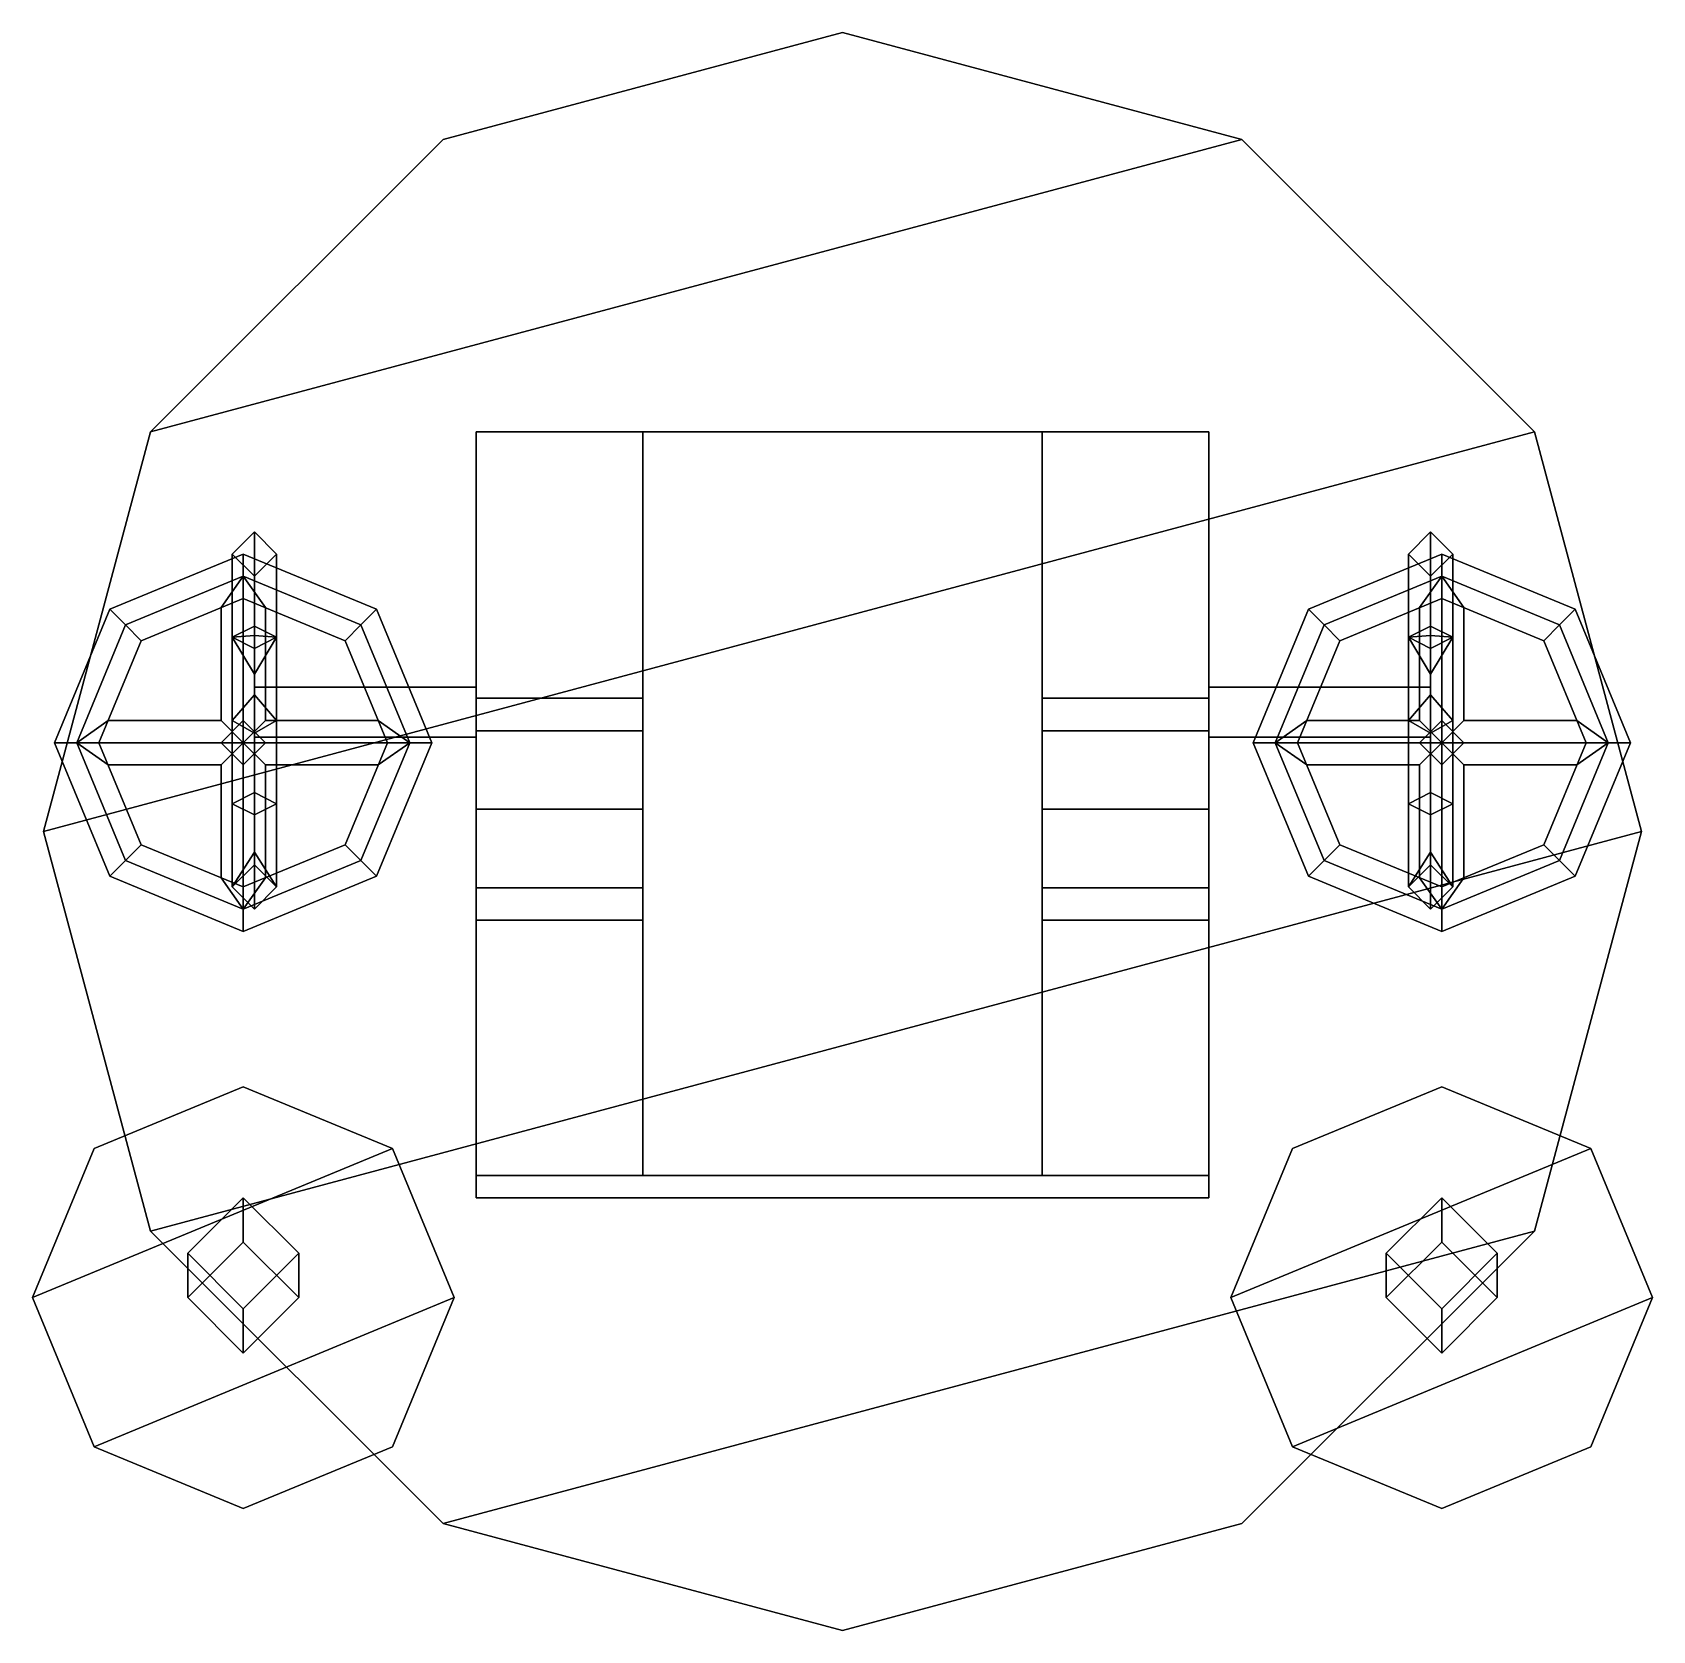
# Model space of a CAD drawing. Extents: x -0.73 to 0.73, y -0.72 to 0.72.
import ezdxf

# ---------------------------------------------------------------- set-up
doc = ezdxf.new("R2010")
doc.units = 0
doc.layers.add('TURRET', color=2, linetype='CONTINUOUS')

msp = doc.modelspace()

# ---------------------------------------------------------------- linework, layer by layer
at = {"layer": 'TURRET'}
for points in [[(-0.6235, 0.36, 0.1), (0.36, 0.6235, 0.1), (0, 0.72, 0.1), (-0.36, 0.6235, 0.1)], [(0, 0.72), (-0.36, 0.6235), (-0.36, 0.6235, 0.1), (0, 0.72, 0.1)], [(0.36, 0.6235), (0, 0.72), (0, 0.72, 0.1), (0.36, 0.6235, 0.1)], [(-0.72, 0, 0.1), (0.6235, 0.36, 0.1), (0.36, 0.6235, 0.1), (-0.6235, 0.36, 0.1)], [(-0.36, 0.6235), (-0.6235, 0.36), (-0.6235, 0.36, 0.1), (-0.36, 0.6235, 0.1)], [(0.6235, 0.36), (0.36, 0.6235), (0.36, 0.6235, 0.1), (0.6235, 0.36, 0.1)], [(-0.6235, 0.36), (-0.72, 0), (-0.72, 0, 0.1), (-0.6235, 0.36, 0.1)], [(-0.6235, -0.36, 0.1), (0.72, 0, 0.1), (0.6235, 0.36, 0.1), (-0.72, 0, 0.1)], [(-0.33, 0.36, 0.81), (-0.33, 0.36, 0.1), (-0.33, -0.33, 0.1), (-0.33, -0.31, 0.81)], [(0.33, 0.36, 0.81), (0.33, 0.36, 0.1), (-0.33, 0.36, 0.1), (-0.33, 0.36, 0.81)], [(-0.33, -0.33, 0.1), (-0.33, 0.36, 0.1), (0.33, 0.36, 0.1), (0.33, -0.33, 0.1)], [(-0.18, 0.12, 1.56), (-0.18, 0.36, 0.81), (-0.33, 0.36, 0.81), (-0.33, 0.12, 1.56)], [(-0.33, 0.12, 1.56), (-0.33, 0.36, 0.81), (-0.33, -0.31, 0.81), (-0.33, -0.08, 1.56)], [(0.18, -0.31, 0.81), (0.18, 0.36, 0.81), (-0.18, 0.36, 0.81), (-0.18, -0.31, 0.81)], [(-0.18, -0.31, 0.81), (-0.18, 0.36, 0.81), (-0.18, 0.12, 1.56), (-0.18, -0.08, 1.56)], [(0.18, 0.12, 1.56), (0.18, 0.36, 0.81), (0.18, -0.31, 0.81), (0.18, -0.08, 1.56)], [(0.33, 0.12, 1.56), (0.33, 0.36, 0.81), (0.18, 0.36, 0.81), (0.18, 0.12, 1.56)], [(0.33, -0.33, 0.1), (0.33, 0.36, 0.1), (0.33, 0.36, 0.81), (0.33, -0.31, 0.81)], [(0.33, -0.31, 0.81), (0.33, 0.36, 0.81), (0.33, 0.12, 1.56), (0.33, -0.08, 1.56)], [(0.72, 0), (0.6235, 0.36), (0.6235, 0.36, 0.1), (0.72, 0, 0.1)], [(-0.55, 0.25, 0.9), (-0.53, 0.27, 0.9), (-0.53, 0.185, 0.7528), (-0.55, 0.175, 0.7701)], [(-0.55, 0.175, 1.0299), (-0.53, 0.185, 1.0472), (-0.53, 0.27, 0.9), (-0.55, 0.25, 0.9)], [(-0.53, 0.27, 0.9), (-0.51, 0.25, 0.9), (-0.51, 0.175, 0.7701), (-0.53, 0.185, 0.7528)], [(-0.53, 0.185, 1.0472), (-0.51, 0.175, 1.0299), (-0.51, 0.25, 0.9), (-0.53, 0.27, 0.9)], [(0.53, 0.27, 0.9), (0.51, 0.25, 0.9), (0.51, 0.175, 1.0299), (0.53, 0.185, 1.0472)], [(0.53, 0.185, 0.7528), (0.51, 0.175, 0.7701), (0.51, 0.25, 0.9), (0.53, 0.27, 0.9)], [(0.55, 0.25, 0.9), (0.53, 0.27, 0.9), (0.53, 0.185, 1.0472), (0.55, 0.175, 1.0299)], [(0.55, 0.175, 0.7701), (0.53, 0.185, 0.7528), (0.53, 0.27, 0.9), (0.55, 0.25, 0.9)], [(-0.54, 0.23, 0.64), (-0.54, 0.25, 0.62), (-0.6602, 0.2002, 0.62), (-0.6461, 0.1861, 0.64)], [(-0.54, 0.25, 0.62), (-0.54, 0.23, 0.6), (-0.6461, 0.1861, 0.6), (-0.6602, 0.2002, 0.62)], [(-0.53, 0.23, 0.9), (-0.55, 0.25, 0.9), (-0.55, 0.175, 0.7701), (-0.53, 0.165, 0.7874)], [(-0.53, 0.165, 1.0126), (-0.55, 0.175, 1.0299), (-0.55, 0.25, 0.9), (-0.53, 0.23, 0.9)], [(-0.4339, 0.1861, 0.64), (-0.4198, 0.2002, 0.62), (-0.54, 0.25, 0.62), (-0.54, 0.23, 0.64)], [(-0.4198, 0.2002, 0.62), (-0.4339, 0.1861, 0.6), (-0.54, 0.23, 0.6), (-0.54, 0.25, 0.62)], [(-0.51, 0.25, 0.9), (-0.53, 0.23, 0.9), (-0.53, 0.165, 0.7874), (-0.51, 0.175, 0.7701)], [(-0.51, 0.175, 1.0299), (-0.53, 0.165, 1.0126), (-0.53, 0.23, 0.9), (-0.51, 0.25, 0.9)], [(0.54, 0.23, 0.64), (0.54, 0.25, 0.62), (0.4198, 0.2002, 0.62), (0.4339, 0.1861, 0.64)], [(0.54, 0.25, 0.62), (0.54, 0.23, 0.6), (0.4339, 0.1861, 0.6), (0.4198, 0.2002, 0.62)], [(0.51, 0.25, 0.9), (0.53, 0.23, 0.9), (0.53, 0.165, 1.0126), (0.51, 0.175, 1.0299)], [(0.51, 0.175, 0.7701), (0.53, 0.165, 0.7874), (0.53, 0.23, 0.9), (0.51, 0.25, 0.9)], [(0.53, 0.23, 0.9), (0.55, 0.25, 0.9), (0.55, 0.175, 1.0299), (0.53, 0.165, 1.0126)], [(0.53, 0.165, 0.7874), (0.55, 0.175, 0.7701), (0.55, 0.25, 0.9), (0.53, 0.23, 0.9)], [(0.6461, 0.1861, 0.64), (0.6602, 0.2002, 0.62), (0.54, 0.25, 0.62), (0.54, 0.23, 0.64)], [(0.6602, 0.2002, 0.62), (0.6461, 0.1861, 0.6), (0.54, 0.23, 0.6), (0.54, 0.25, 0.62)], [(-0.54, 0.23, 0.6), (-0.54, 0.21, 0.62), (-0.6319, 0.1719, 0.62), (-0.6461, 0.1861, 0.6)], [(-0.54, 0.21, 0.62), (-0.54, 0.23, 0.64), (-0.6461, 0.1861, 0.64), (-0.6319, 0.1719, 0.62)], [(-0.54, 0.23, 0.64), (-0.56, 0.2017, 0.62), (-0.56, 0.1, 0.62), (-0.54, 0.08, 0.64)], [(-0.56, 0.2017, 0.62), (-0.54, 0.23, 0.6), (-0.54, 0.08, 0.6), (-0.56, 0.1, 0.62)], [(-0.54, 0.23, 0.6), (-0.52, 0.2017, 0.62), (-0.52, 0.1, 0.62), (-0.54, 0.08, 0.6)], [(-0.52, 0.2017, 0.62), (-0.54, 0.23, 0.64), (-0.54, 0.08, 0.64), (-0.52, 0.1, 0.62)], [(-0.4339, 0.1861, 0.6), (-0.4481, 0.1719, 0.62), (-0.54, 0.21, 0.62), (-0.54, 0.23, 0.6)], [(-0.4481, 0.1719, 0.62), (-0.4339, 0.1861, 0.64), (-0.54, 0.23, 0.64), (-0.54, 0.21, 0.62)], [(0.54, 0.23, 0.6), (0.54, 0.21, 0.62), (0.4481, 0.1719, 0.62), (0.4339, 0.1861, 0.6)], [(0.54, 0.21, 0.62), (0.54, 0.23, 0.64), (0.4339, 0.1861, 0.64), (0.4481, 0.1719, 0.62)], [(0.54, 0.23, 0.64), (0.52, 0.2017, 0.62), (0.52, 0.1, 0.62), (0.54, 0.08, 0.64)], [(0.52, 0.2017, 0.62), (0.54, 0.23, 0.6), (0.54, 0.08, 0.6), (0.52, 0.1, 0.62)], [(0.54, 0.23, 0.6), (0.56, 0.2017, 0.62), (0.56, 0.1, 0.62), (0.54, 0.08, 0.6)], [(0.56, 0.2017, 0.62), (0.54, 0.23, 0.64), (0.54, 0.08, 0.64), (0.56, 0.1, 0.62)], [(0.6461, 0.1861, 0.6), (0.6319, 0.1719, 0.62), (0.54, 0.21, 0.62), (0.54, 0.23, 0.6)], [(0.6319, 0.1719, 0.62), (0.6461, 0.1861, 0.64), (0.54, 0.23, 0.64), (0.54, 0.21, 0.62)], [(-0.6461, 0.1861, 0.64), (-0.6602, 0.2002, 0.62), (-0.71, 0.08, 0.62), (-0.69, 0.08, 0.64)], [(-0.6602, 0.2002, 0.62), (-0.6461, 0.1861, 0.6), (-0.69, 0.08, 0.6), (-0.71, 0.08, 0.62)], [(-0.39, 0.08, 0.64), (-0.37, 0.08, 0.62), (-0.4198, 0.2002, 0.62), (-0.4339, 0.1861, 0.64)], [(-0.37, 0.08, 0.62), (-0.39, 0.08, 0.6), (-0.4339, 0.1861, 0.6), (-0.4198, 0.2002, 0.62)], [(0.4339, 0.1861, 0.64), (0.4198, 0.2002, 0.62), (0.37, 0.08, 0.62), (0.39, 0.08, 0.64)], [(0.4198, 0.2002, 0.62), (0.4339, 0.1861, 0.6), (0.39, 0.08, 0.6), (0.37, 0.08, 0.62)], [(0.69, 0.08, 0.64), (0.71, 0.08, 0.62), (0.6602, 0.2002, 0.62), (0.6461, 0.1861, 0.64)], [(0.71, 0.08, 0.62), (0.69, 0.08, 0.6), (0.6461, 0.1861, 0.6), (0.6602, 0.2002, 0.62)], [(-0.6461, 0.1861, 0.6), (-0.6319, 0.1719, 0.62), (-0.67, 0.08, 0.62), (-0.69, 0.08, 0.6)], [(-0.6319, 0.1719, 0.62), (-0.6461, 0.1861, 0.64), (-0.69, 0.08, 0.64), (-0.67, 0.08, 0.62)], [(-0.55, 0.175, 0.7701), (-0.53, 0.185, 0.7528), (-0.53, 0.015, 0.7528), (-0.55, 0.025, 0.7701)], [(-0.55, 0.025, 1.0299), (-0.53, 0.015, 1.0472), (-0.53, 0.185, 1.0472), (-0.55, 0.175, 1.0299)], [(-0.55, 0.175, 1.0299), (-0.53, 0.1765, 0.9926), (-0.53, 0.1231, 0.9), (-0.55, 0.1, 0.9)], [(-0.53, 0.1765, 0.8074), (-0.55, 0.175, 0.7701), (-0.55, 0.1, 0.9), (-0.53, 0.1231, 0.9)], [(-0.53, 0.185, 0.7528), (-0.51, 0.175, 0.7701), (-0.51, 0.025, 0.7701), (-0.53, 0.015, 0.7528)], [(-0.53, 0.015, 1.0472), (-0.51, 0.025, 1.0299), (-0.51, 0.175, 1.0299), (-0.53, 0.185, 1.0472)], [(-0.53, 0.1765, 0.9926), (-0.51, 0.175, 1.0299), (-0.51, 0.1, 0.9), (-0.53, 0.1231, 0.9)], [(-0.51, 0.175, 0.7701), (-0.53, 0.1765, 0.8074), (-0.53, 0.1231, 0.9), (-0.51, 0.1, 0.9)], [(-0.39, 0.08, 0.6), (-0.41, 0.08, 0.62), (-0.4481, 0.1719, 0.62), (-0.4339, 0.1861, 0.6)], [(-0.41, 0.08, 0.62), (-0.39, 0.08, 0.64), (-0.4339, 0.1861, 0.64), (-0.4481, 0.1719, 0.62)], [(0.4339, 0.1861, 0.6), (0.4481, 0.1719, 0.62), (0.41, 0.08, 0.62), (0.39, 0.08, 0.6)], [(0.4481, 0.1719, 0.62), (0.4339, 0.1861, 0.64), (0.39, 0.08, 0.64), (0.41, 0.08, 0.62)], [(0.53, 0.185, 1.0472), (0.51, 0.175, 1.0299), (0.51, 0.025, 1.0299), (0.53, 0.015, 1.0472)], [(0.53, 0.015, 0.7528), (0.51, 0.025, 0.7701), (0.51, 0.175, 0.7701), (0.53, 0.185, 0.7528)], [(0.51, 0.175, 1.0299), (0.53, 0.1765, 0.9926), (0.53, 0.1231, 0.9), (0.51, 0.1, 0.9)], [(0.53, 0.1765, 0.8074), (0.51, 0.175, 0.7701), (0.51, 0.1, 0.9), (0.53, 0.1231, 0.9)], [(0.55, 0.175, 1.0299), (0.53, 0.185, 1.0472), (0.53, 0.015, 1.0472), (0.55, 0.025, 1.0299)], [(0.55, 0.025, 0.7701), (0.53, 0.015, 0.7528), (0.53, 0.185, 0.7528), (0.55, 0.175, 0.7701)], [(0.53, 0.1765, 0.9926), (0.55, 0.175, 1.0299), (0.55, 0.1, 0.9), (0.53, 0.1231, 0.9)], [(0.55, 0.175, 0.7701), (0.53, 0.1765, 0.8074), (0.53, 0.1231, 0.9), (0.55, 0.1, 0.9)], [(0.69, 0.08, 0.6), (0.67, 0.08, 0.62), (0.6319, 0.1719, 0.62), (0.6461, 0.1861, 0.6)], [(0.67, 0.08, 0.62), (0.69, 0.08, 0.64), (0.6461, 0.1861, 0.64), (0.6319, 0.1719, 0.62)], [(-0.53, 0.165, 0.7874), (-0.55, 0.175, 0.7701), (-0.55, 0.025, 0.7701), (-0.53, 0.035, 0.7874)], [(-0.53, 0.035, 1.0126), (-0.55, 0.025, 1.0299), (-0.55, 0.175, 1.0299), (-0.53, 0.165, 1.0126)], [(-0.53, 0.1419, 1.0126), (-0.55, 0.175, 1.0299), (-0.55, 0.1, 0.9), (-0.53, 0.0885, 0.92)], [(-0.55, 0.175, 0.7701), (-0.53, 0.1419, 0.7874), (-0.53, 0.0885, 0.88), (-0.55, 0.1, 0.9)], [(-0.51, 0.175, 0.7701), (-0.53, 0.165, 0.7874), (-0.53, 0.035, 0.7874), (-0.51, 0.025, 0.7701)], [(-0.51, 0.025, 1.0299), (-0.53, 0.035, 1.0126), (-0.53, 0.165, 1.0126), (-0.51, 0.175, 1.0299)], [(-0.51, 0.175, 1.0299), (-0.53, 0.1419, 1.0126), (-0.53, 0.0885, 0.92), (-0.51, 0.1, 0.9)], [(-0.53, 0.1419, 0.7874), (-0.51, 0.175, 0.7701), (-0.51, 0.1, 0.9), (-0.53, 0.0885, 0.88)], [(0.53, 0.1419, 1.0126), (0.51, 0.175, 1.0299), (0.51, 0.1, 0.9), (0.53, 0.0885, 0.92)], [(0.51, 0.175, 1.0299), (0.53, 0.165, 1.0126), (0.53, 0.035, 1.0126), (0.51, 0.025, 1.0299)], [(0.51, 0.025, 0.7701), (0.53, 0.035, 0.7874), (0.53, 0.165, 0.7874), (0.51, 0.175, 0.7701)], [(0.51, 0.175, 0.7701), (0.53, 0.1419, 0.7874), (0.53, 0.0885, 0.88), (0.51, 0.1, 0.9)], [(0.55, 0.175, 1.0299), (0.53, 0.1419, 1.0126), (0.53, 0.0885, 0.92), (0.55, 0.1, 0.9)], [(0.53, 0.165, 1.0126), (0.55, 0.175, 1.0299), (0.55, 0.025, 1.0299), (0.53, 0.035, 1.0126)], [(0.53, 0.035, 0.7874), (0.55, 0.025, 0.7701), (0.55, 0.175, 0.7701), (0.53, 0.165, 0.7874)], [(0.53, 0.1419, 0.7874), (0.55, 0.175, 0.7701), (0.55, 0.1, 0.9), (0.53, 0.0885, 0.88)], [(-0.53, 0.13, 0.9), (-0.53, 0.085, 0.926), (-0.33, 0.085, 0.926), (-0.33, 0.13, 0.9)], [(-0.53, 0.085, 0.874), (-0.53, 0.13, 0.9), (-0.33, 0.13, 0.9), (-0.33, 0.085, 0.874)], [(-0.33, 0.12, 1.56), (-0.33, 0.0907, 1.6307), (-0.18, 0.0907, 1.6307), (-0.18, 0.12, 1.56)], [(-0.33, 0.0907, 1.6307), (-0.33, 0.12, 1.56), (-0.33, -0.08, 1.56), (-0.33, -0.0507, 1.6307)], [(-0.18, -0.0507, 1.6307), (-0.18, -0.08, 1.56), (-0.18, 0.12, 1.56), (-0.18, 0.0907, 1.6307)], [(0.18, 0.12, 1.56), (0.18, 0.0907, 1.6307), (0.33, 0.0907, 1.6307), (0.33, 0.12, 1.56)], [(0.18, 0.0907, 1.6307), (0.18, 0.12, 1.56), (0.18, -0.08, 1.56), (0.18, -0.0507, 1.6307)], [(0.53, 0.13, 0.9), (0.53, 0.085, 0.874), (0.33, 0.085, 0.874), (0.33, 0.13, 0.9)], [(0.53, 0.085, 0.926), (0.53, 0.13, 0.9), (0.33, 0.13, 0.9), (0.33, 0.085, 0.926)], [(0.33, -0.0507, 1.6307), (0.33, -0.08, 1.56), (0.33, 0.12, 1.56), (0.33, 0.0907, 1.6307)], [(-0.69, 0.08, 0.6), (-0.6617, 0.1, 0.62), (-0.56, 0.1, 0.62), (-0.54, 0.08, 0.6)], [(-0.6617, 0.1, 0.62), (-0.69, 0.08, 0.64), (-0.54, 0.08, 0.64), (-0.56, 0.1, 0.62)], [(-0.56, 0.08, 0.62), (-0.54, 0.1, 0.62), (-0.54, 0.1, 0.1), (-0.56, 0.08, 0.1)], [(-0.55, -0.05, 0.9), (-0.53, -0.0185, 0.92), (-0.53, 0.0885, 0.92), (-0.55, 0.1, 0.9)], [(-0.53, -0.0185, 0.88), (-0.55, -0.05, 0.9), (-0.55, 0.1, 0.9), (-0.53, 0.0885, 0.88)], [(-0.54, 0.1, 0.62), (-0.52, 0.08, 0.62), (-0.52, 0.08, 0.1), (-0.54, 0.1, 0.1)], [(-0.39, 0.08, 0.64), (-0.4183, 0.1, 0.62), (-0.52, 0.1, 0.62), (-0.54, 0.08, 0.64)], [(-0.4183, 0.1, 0.62), (-0.39, 0.08, 0.6), (-0.54, 0.08, 0.6), (-0.52, 0.1, 0.62)], [(-0.53, -0.0185, 0.92), (-0.51, -0.05, 0.9), (-0.51, 0.1, 0.9), (-0.53, 0.0885, 0.92)], [(-0.51, -0.05, 0.9), (-0.53, -0.0185, 0.88), (-0.53, 0.0885, 0.88), (-0.51, 0.1, 0.9)], [(-0.33, 0.0907, 1.6307), (-0.33, 0.02, 1.66), (-0.18, 0.02, 1.66), (-0.18, 0.0907, 1.6307)], [(-0.33, 0.02, 1.66), (-0.33, 0.0907, 1.6307), (-0.33, -0.0507, 1.6307), (-0.33, 0.02, 1.66)], [(-0.18, 0.02, 1.66), (-0.18, -0.0507, 1.6307), (-0.18, 0.0907, 1.6307), (-0.18, 0.02, 1.66)], [(0.18, 0.0907, 1.6307), (0.18, 0.02, 1.66), (0.33, 0.02, 1.66), (0.33, 0.0907, 1.6307)], [(0.18, 0.02, 1.66), (0.18, 0.0907, 1.6307), (0.18, -0.0507, 1.6307), (0.18, 0.02, 1.66)], [(0.33, 0.02, 1.66), (0.33, -0.0507, 1.6307), (0.33, 0.0907, 1.6307), (0.33, 0.02, 1.66)], [(0.39, 0.08, 0.6), (0.4183, 0.1, 0.62), (0.52, 0.1, 0.62), (0.54, 0.08, 0.6)], [(0.4183, 0.1, 0.62), (0.39, 0.08, 0.64), (0.54, 0.08, 0.64), (0.52, 0.1, 0.62)], [(0.53, -0.0185, 0.88), (0.51, -0.05, 0.9), (0.51, 0.1, 0.9), (0.53, 0.0885, 0.88)], [(0.51, -0.05, 0.9), (0.53, -0.0185, 0.92), (0.53, 0.0885, 0.92), (0.51, 0.1, 0.9)], [(0.52, 0.08, 0.62), (0.54, 0.1, 0.62), (0.54, 0.1, 0.1), (0.52, 0.08, 0.1)], [(0.55, -0.05, 0.9), (0.53, -0.0185, 0.88), (0.53, 0.0885, 0.88), (0.55, 0.1, 0.9)], [(0.53, -0.0185, 0.92), (0.55, -0.05, 0.9), (0.55, 0.1, 0.9), (0.53, 0.0885, 0.92)], [(0.54, 0.1, 0.62), (0.56, 0.08, 0.62), (0.56, 0.08, 0.1), (0.54, 0.1, 0.1)], [(0.69, 0.08, 0.64), (0.6617, 0.1, 0.62), (0.56, 0.1, 0.62), (0.54, 0.08, 0.64)], [(0.6617, 0.1, 0.62), (0.69, 0.08, 0.6), (0.54, 0.08, 0.6), (0.56, 0.1, 0.62)], [(-0.69, 0.08, 0.64), (-0.71, 0.08, 0.62), (-0.6602, -0.0402, 0.62), (-0.6461, -0.0261, 0.64)], [(-0.71, 0.08, 0.62), (-0.69, 0.08, 0.6), (-0.6461, -0.0261, 0.6), (-0.6602, -0.0402, 0.62)], [(-0.69, 0.08, 0.64), (-0.6617, 0.06, 0.62), (-0.56, 0.06, 0.62), (-0.54, 0.08, 0.64)], [(-0.6617, 0.06, 0.62), (-0.69, 0.08, 0.6), (-0.54, 0.08, 0.6), (-0.56, 0.06, 0.62)], [(-0.69, 0.08, 0.6), (-0.67, 0.08, 0.62), (-0.6319, -0.0119, 0.62), (-0.6461, -0.0261, 0.6)], [(-0.67, 0.08, 0.62), (-0.69, 0.08, 0.64), (-0.6461, -0.0261, 0.64), (-0.6319, -0.0119, 0.62)], [(-0.54, 0.06, 0.62), (-0.56, 0.08, 0.62), (-0.56, 0.08, 0.1), (-0.54, 0.06, 0.1)], [(-0.54, -0.07, 0.6), (-0.56, -0.0417, 0.62), (-0.56, 0.06, 0.62), (-0.54, 0.08, 0.6)], [(-0.56, -0.0417, 0.62), (-0.54, -0.07, 0.64), (-0.54, 0.08, 0.64), (-0.56, 0.06, 0.62)], [(-0.52, 0.08, 0.62), (-0.54, 0.06, 0.62), (-0.54, 0.06, 0.1), (-0.52, 0.08, 0.1)], [(-0.39, 0.08, 0.6), (-0.4183, 0.06, 0.62), (-0.52, 0.06, 0.62), (-0.54, 0.08, 0.6)], [(-0.4183, 0.06, 0.62), (-0.39, 0.08, 0.64), (-0.54, 0.08, 0.64), (-0.52, 0.06, 0.62)], [(-0.54, -0.07, 0.64), (-0.52, -0.0417, 0.62), (-0.52, 0.06, 0.62), (-0.54, 0.08, 0.64)], [(-0.52, -0.0417, 0.62), (-0.54, -0.07, 0.6), (-0.54, 0.08, 0.6), (-0.52, 0.06, 0.62)], [(-0.53, 0.085, 0.926), (-0.53, 0.085, 0.874), (-0.33, 0.085, 0.874), (-0.33, 0.085, 0.926)], [(-0.4339, -0.0261, 0.6), (-0.4481, -0.0119, 0.62), (-0.41, 0.08, 0.62), (-0.39, 0.08, 0.6)], [(-0.4481, -0.0119, 0.62), (-0.4339, -0.0261, 0.64), (-0.39, 0.08, 0.64), (-0.41, 0.08, 0.62)], [(-0.4339, -0.0261, 0.64), (-0.4198, -0.0402, 0.62), (-0.37, 0.08, 0.62), (-0.39, 0.08, 0.64)], [(-0.4198, -0.0402, 0.62), (-0.4339, -0.0261, 0.6), (-0.39, 0.08, 0.6), (-0.37, 0.08, 0.62)], [(0.53, 0.085, 0.874), (0.53, 0.085, 0.926), (0.33, 0.085, 0.926), (0.33, 0.085, 0.874)], [(0.39, 0.08, 0.64), (0.37, 0.08, 0.62), (0.4198, -0.0402, 0.62), (0.4339, -0.0261, 0.64)], [(0.37, 0.08, 0.62), (0.39, 0.08, 0.6), (0.4339, -0.0261, 0.6), (0.4198, -0.0402, 0.62)], [(0.39, 0.08, 0.64), (0.4183, 0.06, 0.62), (0.52, 0.06, 0.62), (0.54, 0.08, 0.64)], [(0.4183, 0.06, 0.62), (0.39, 0.08, 0.6), (0.54, 0.08, 0.6), (0.52, 0.06, 0.62)], [(0.39, 0.08, 0.6), (0.41, 0.08, 0.62), (0.4481, -0.0119, 0.62), (0.4339, -0.0261, 0.6)], [(0.41, 0.08, 0.62), (0.39, 0.08, 0.64), (0.4339, -0.0261, 0.64), (0.4481, -0.0119, 0.62)], [(0.54, 0.06, 0.62), (0.52, 0.08, 0.62), (0.52, 0.08, 0.1), (0.54, 0.06, 0.1)], [(0.54, -0.07, 0.6), (0.52, -0.0417, 0.62), (0.52, 0.06, 0.62), (0.54, 0.08, 0.6)], [(0.52, -0.0417, 0.62), (0.54, -0.07, 0.64), (0.54, 0.08, 0.64), (0.52, 0.06, 0.62)], [(0.56, 0.08, 0.62), (0.54, 0.06, 0.62), (0.54, 0.06, 0.1), (0.56, 0.08, 0.1)], [(0.69, 0.08, 0.6), (0.6617, 0.06, 0.62), (0.56, 0.06, 0.62), (0.54, 0.08, 0.6)], [(0.6617, 0.06, 0.62), (0.69, 0.08, 0.64), (0.54, 0.08, 0.64), (0.56, 0.06, 0.62)], [(0.54, -0.07, 0.64), (0.56, -0.0417, 0.62), (0.56, 0.06, 0.62), (0.54, 0.08, 0.64)], [(0.56, -0.0417, 0.62), (0.54, -0.07, 0.6), (0.54, 0.08, 0.6), (0.56, 0.06, 0.62)], [(0.6461, -0.0261, 0.6), (0.6319, -0.0119, 0.62), (0.67, 0.08, 0.62), (0.69, 0.08, 0.6)], [(0.6319, -0.0119, 0.62), (0.6461, -0.0261, 0.64), (0.69, 0.08, 0.64), (0.67, 0.08, 0.62)], [(0.6461, -0.0261, 0.64), (0.6602, -0.0402, 0.62), (0.71, 0.08, 0.62), (0.69, 0.08, 0.64)], [(0.6602, -0.0402, 0.62), (0.6461, -0.0261, 0.6), (0.69, 0.08, 0.6), (0.71, 0.08, 0.62)], [(-0.53, 0.035, 0.7874), (-0.55, 0.025, 0.7701), (-0.55, -0.05, 0.9), (-0.53, -0.03, 0.9)], [(-0.53, -0.03, 0.9), (-0.55, -0.05, 0.9), (-0.55, 0.025, 1.0299), (-0.53, 0.035, 1.0126)], [(-0.51, 0.025, 0.7701), (-0.53, 0.035, 0.7874), (-0.53, -0.03, 0.9), (-0.51, -0.05, 0.9)], [(-0.51, -0.05, 0.9), (-0.53, -0.03, 0.9), (-0.53, 0.035, 1.0126), (-0.51, 0.025, 1.0299)], [(0.51, 0.025, 1.0299), (0.53, 0.035, 1.0126), (0.53, -0.03, 0.9), (0.51, -0.05, 0.9)], [(0.51, -0.05, 0.9), (0.53, -0.03, 0.9), (0.53, 0.035, 0.7874), (0.51, 0.025, 0.7701)], [(0.53, 0.035, 1.0126), (0.55, 0.025, 1.0299), (0.55, -0.05, 0.9), (0.53, -0.03, 0.9)], [(0.53, -0.03, 0.9), (0.55, -0.05, 0.9), (0.55, 0.025, 0.7701), (0.53, 0.035, 0.7874)], [(-0.55, 0.025, 0.7701), (-0.53, 0.015, 0.7528), (-0.53, -0.07, 0.9), (-0.55, -0.05, 0.9)], [(-0.55, -0.05, 0.9), (-0.53, -0.07, 0.9), (-0.53, 0.015, 1.0472), (-0.55, 0.025, 1.0299)], [(-0.53, 0.015, 0.7528), (-0.51, 0.025, 0.7701), (-0.51, -0.05, 0.9), (-0.53, -0.07, 0.9)], [(-0.53, -0.07, 0.9), (-0.51, -0.05, 0.9), (-0.51, 0.025, 1.0299), (-0.53, 0.015, 1.0472)], [(-0.33, 0.02, 1.66), (-0.33, -0.0507, 1.6307), (-0.18, -0.0507, 1.6307), (-0.18, 0.02, 1.66)], [(0.18, 0.02, 1.66), (0.18, -0.0507, 1.6307), (0.33, -0.0507, 1.6307), (0.33, 0.02, 1.66)], [(0.53, 0.015, 1.0472), (0.51, 0.025, 1.0299), (0.51, -0.05, 0.9), (0.53, -0.07, 0.9)], [(0.53, -0.07, 0.9), (0.51, -0.05, 0.9), (0.51, 0.025, 0.7701), (0.53, 0.015, 0.7528)], [(0.55, 0.025, 1.0299), (0.53, 0.015, 1.0472), (0.53, -0.07, 0.9), (0.55, -0.05, 0.9)], [(0.55, -0.05, 0.9), (0.53, -0.07, 0.9), (0.53, 0.015, 0.7528), (0.55, 0.025, 0.7701)], [(-0.72, 0), (-0.6235, -0.36), (-0.6235, -0.36, 0.1), (-0.72, 0, 0.1)], [(-0.36, -0.6235, 0.1), (0.6235, -0.36, 0.1), (0.72, 0, 0.1), (-0.6235, -0.36, 0.1)], [(0.6235, -0.36), (0.72, 0), (0.72, 0, 0.1), (0.6235, -0.36, 0.1)], [(-0.6461, -0.0261, 0.6), (-0.6319, -0.0119, 0.62), (-0.54, -0.05, 0.62), (-0.54, -0.07, 0.6)], [(-0.6319, -0.0119, 0.62), (-0.6461, -0.0261, 0.64), (-0.54, -0.07, 0.64), (-0.54, -0.05, 0.62)], [(-0.54, -0.07, 0.6), (-0.54, -0.05, 0.62), (-0.4481, -0.0119, 0.62), (-0.4339, -0.0261, 0.6)], [(-0.54, -0.05, 0.62), (-0.54, -0.07, 0.64), (-0.4339, -0.0261, 0.64), (-0.4481, -0.0119, 0.62)], [(0.4339, -0.0261, 0.6), (0.4481, -0.0119, 0.62), (0.54, -0.05, 0.62), (0.54, -0.07, 0.6)], [(0.4481, -0.0119, 0.62), (0.4339, -0.0261, 0.64), (0.54, -0.07, 0.64), (0.54, -0.05, 0.62)], [(0.54, -0.07, 0.6), (0.54, -0.05, 0.62), (0.6319, -0.0119, 0.62), (0.6461, -0.0261, 0.6)], [(0.54, -0.05, 0.62), (0.54, -0.07, 0.64), (0.6461, -0.0261, 0.64), (0.6319, -0.0119, 0.62)], [(-0.6461, -0.0261, 0.64), (-0.6602, -0.0402, 0.62), (-0.54, -0.09, 0.62), (-0.54, -0.07, 0.64)], [(-0.6602, -0.0402, 0.62), (-0.6461, -0.0261, 0.6), (-0.54, -0.07, 0.6), (-0.54, -0.09, 0.62)], [(-0.54, -0.07, 0.64), (-0.54, -0.09, 0.62), (-0.4198, -0.0402, 0.62), (-0.4339, -0.0261, 0.64)], [(-0.54, -0.09, 0.62), (-0.54, -0.07, 0.6), (-0.4339, -0.0261, 0.6), (-0.4198, -0.0402, 0.62)], [(0.4339, -0.0261, 0.64), (0.4198, -0.0402, 0.62), (0.54, -0.09, 0.62), (0.54, -0.07, 0.64)], [(0.4198, -0.0402, 0.62), (0.4339, -0.0261, 0.6), (0.54, -0.07, 0.6), (0.54, -0.09, 0.62)], [(0.54, -0.07, 0.64), (0.54, -0.09, 0.62), (0.6602, -0.0402, 0.62), (0.6461, -0.0261, 0.64)], [(0.54, -0.09, 0.62), (0.54, -0.07, 0.6), (0.6461, -0.0261, 0.6), (0.6602, -0.0402, 0.62)], [(-0.33, -0.0507, 1.6307), (-0.33, -0.08, 1.56), (-0.18, -0.08, 1.56), (-0.18, -0.0507, 1.6307)], [(0.18, -0.0507, 1.6307), (0.18, -0.08, 1.56), (0.33, -0.08, 1.56), (0.33, -0.0507, 1.6307)], [(-0.33, -0.08, 1.56), (-0.33, -0.31, 0.81), (-0.18, -0.31, 0.81), (-0.18, -0.08, 1.56)], [(0.18, -0.08, 1.56), (0.18, -0.31, 0.81), (0.33, -0.31, 0.81), (0.33, -0.08, 1.56)], [(-0.54, -0.23, 0.62), (-0.6744, -0.2856, 0.62), (-0.73, -0.42, 0.62), (-0.4056, -0.2856, 0.62)], [(-0.6744, -0.2856, 0.62), (-0.54, -0.23, 0.62), (-0.54, -0.23, 0.57), (-0.6744, -0.2856, 0.57)], [(-0.54, -0.23, 0.62), (-0.4056, -0.2856, 0.62), (-0.4056, -0.2856, 0.57), (-0.54, -0.23, 0.57)], [(0.54, -0.23, 0.62), (0.4056, -0.2856, 0.62), (0.35, -0.42, 0.62), (0.6744, -0.2856, 0.62)], [(0.4056, -0.2856, 0.62), (0.54, -0.23, 0.62), (0.54, -0.23, 0.57), (0.4056, -0.2856, 0.57)], [(0.54, -0.23, 0.62), (0.6744, -0.2856, 0.62), (0.6744, -0.2856, 0.57), (0.54, -0.23, 0.57)], [(-0.73, -0.42, 0.62), (-0.6744, -0.2856, 0.62), (-0.6744, -0.2856, 0.57), (-0.73, -0.42, 0.57)], [(-0.4056, -0.2856, 0.62), (-0.73, -0.42, 0.62), (-0.6744, -0.5544, 0.62), (-0.35, -0.42, 0.62)], [(-0.4056, -0.2856, 0.62), (-0.35, -0.42, 0.62), (-0.35, -0.42, 0.57), (-0.4056, -0.2856, 0.57)], [(0.35, -0.42, 0.62), (0.4056, -0.2856, 0.62), (0.4056, -0.2856, 0.57), (0.35, -0.42, 0.57)], [(0.6744, -0.2856, 0.62), (0.35, -0.42, 0.62), (0.4056, -0.5544, 0.62), (0.73, -0.42, 0.62)], [(0.6744, -0.2856, 0.62), (0.73, -0.42, 0.62), (0.73, -0.42, 0.57), (0.6744, -0.2856, 0.57)], [(-0.33, -0.31, 0.81), (-0.33, -0.33, 0.1), (0.33, -0.33, 0.1), (0.33, -0.31, 0.81)], [(-0.54, -0.33, 0.1), (-0.59, -0.38, 0.1), (-0.59, -0.42, 0.57), (-0.54, -0.37, 0.57)], [(-0.49, -0.38, 0.1), (-0.54, -0.33, 0.1), (-0.54, -0.37, 0.57), (-0.49, -0.42, 0.57)], [(0.54, -0.33, 0.1), (0.49, -0.38, 0.1), (0.49, -0.42, 0.57), (0.54, -0.37, 0.57)], [(0.59, -0.38, 0.1), (0.54, -0.33, 0.1), (0.54, -0.37, 0.57), (0.59, -0.42, 0.57)], [(-0.6235, -0.36), (-0.36, -0.6235), (-0.36, -0.6235, 0.1), (-0.6235, -0.36, 0.1)], [(0, -0.72, 0.1), (0.36, -0.6235, 0.1), (0.6235, -0.36, 0.1), (-0.36, -0.6235, 0.1)], [(0.36, -0.6235), (0.6235, -0.36), (0.6235, -0.36, 0.1), (0.36, -0.6235, 0.1)], [(-0.59, -0.38, 0.1), (-0.54, -0.43, 0.1), (-0.54, -0.47, 0.57), (-0.59, -0.42, 0.57)], [(-0.54, -0.43, 0.1), (-0.49, -0.38, 0.1), (-0.49, -0.42, 0.57), (-0.54, -0.47, 0.57)], [(0.49, -0.38, 0.1), (0.54, -0.43, 0.1), (0.54, -0.47, 0.57), (0.49, -0.42, 0.57)], [(0.54, -0.43, 0.1), (0.59, -0.38, 0.1), (0.59, -0.42, 0.57), (0.54, -0.47, 0.57)], [(-0.6744, -0.5544, 0.62), (-0.73, -0.42, 0.62), (-0.73, -0.42, 0.57), (-0.6744, -0.5544, 0.57)], [(-0.35, -0.42, 0.62), (-0.6744, -0.5544, 0.62), (-0.54, -0.61, 0.62), (-0.4056, -0.5544, 0.62)], [(-0.35, -0.42, 0.62), (-0.4056, -0.5544, 0.62), (-0.4056, -0.5544, 0.57), (-0.35, -0.42, 0.57)], [(0.4056, -0.5544, 0.62), (0.35, -0.42, 0.62), (0.35, -0.42, 0.57), (0.4056, -0.5544, 0.57)], [(0.73, -0.42, 0.62), (0.4056, -0.5544, 0.62), (0.54, -0.61, 0.62), (0.6744, -0.5544, 0.62)], [(0.73, -0.42, 0.62), (0.6744, -0.5544, 0.62), (0.6744, -0.5544, 0.57), (0.73, -0.42, 0.57)], [(-0.54, -0.61, 0.62), (-0.6744, -0.5544, 0.62), (-0.6744, -0.5544, 0.57), (-0.54, -0.61, 0.57)], [(-0.4056, -0.5544, 0.62), (-0.54, -0.61, 0.62), (-0.54, -0.61, 0.57), (-0.4056, -0.5544, 0.57)], [(0.54, -0.61, 0.62), (0.4056, -0.5544, 0.62), (0.4056, -0.5544, 0.57), (0.54, -0.61, 0.57)], [(0.6744, -0.5544, 0.62), (0.54, -0.61, 0.62), (0.54, -0.61, 0.57), (0.6744, -0.5544, 0.57)], [(-0.36, -0.6235), (0, -0.72), (0, -0.72, 0.1), (-0.36, -0.6235, 0.1)], [(0, -0.72), (0.36, -0.6235), (0.36, -0.6235, 0.1), (0, -0.72, 0.1)]]:
    msp.add_3dface(points, dxfattribs=at)

doc.saveas('drawing.dxf')
